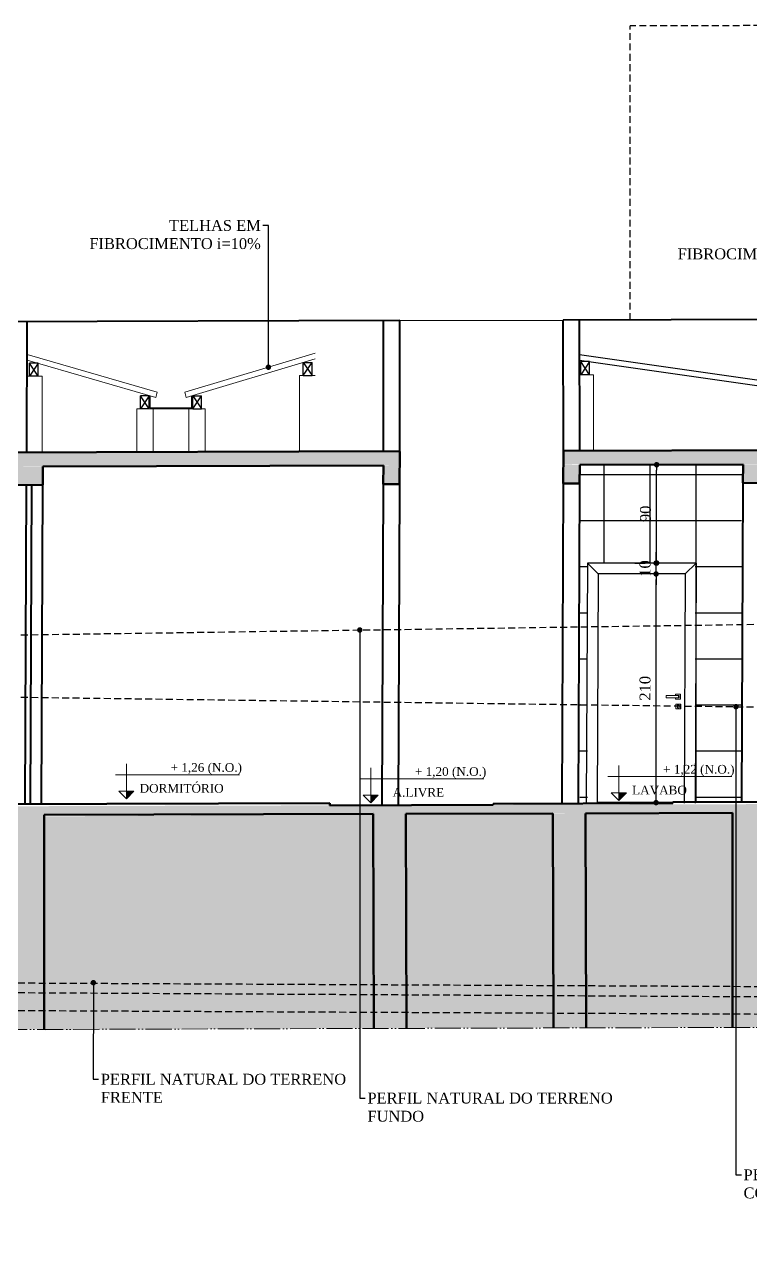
# Model space of a CAD drawing. Header units: millimetres. Extents: x 103208 to 171806, y -164 to 10038.
# Drawn here: x 114107 to 114773, y 837 to 1968 of the extents above; entities that cross this region are included whole.
import ezdxf
from ezdxf import colors
from ezdxf.entities.mleader import LeaderData, LeaderLine
from ezdxf.math import Vec2, Vec3

# ---------------------------------------------------------------- set-up
doc = ezdxf.new("R2010")
doc.units = ezdxf.units.MM
doc.linetypes.add('ACAD_ISO05W100', pattern=[33, 24, -3, 0, -3, 0, -3])
doc.linetypes.add('HIDDEN', pattern=[9.525, 6.35, -3.175])
for name, color, linetype in [('ACESSORIOS', 2, 'Continuous'), ('Fechamento Varanda', 3, 'Continuous'), ('Piso', 55, 'Continuous'), ('Piso Lay-out', 19, 'Continuous'), ('Portas-Cotas', 2, 'Continuous'), ('Projeção Janela - Viga', 1, 'HIDDEN'), ('Projeção perfil', 74, 'HIDDEN')]:
    doc.layers.add(name, color=color, linetype=linetype)
for name, color, linetype, lineweight in [('Fachadas - Varanda', 3, 'Continuous', 30), ('Hachura', 1, 'Continuous', 9), ('Parede Baixa', 5, 'Continuous', 50), ('Parede Corte', 4, 'Continuous', 40), ('Perfil Natural-1', 241, 'HIDDEN', 25), ('Perfil Natural-2', 40, 'HIDDEN', 25), ('Perfil Natural-4', 150, 'HIDDEN', 25), ('Pilares Sub-solo', 7, 'Continuous', 70), ('Portas - Janelas', 2, 'Continuous', 20), ('Projeção Balanço', 2, 'ACAD_ISO05W100', 20)]:
    doc.layers.add(name, color=color, linetype=linetype, lineweight=lineweight)
doc.styles.add('Valéria', font='romantic.ttf', dxfattribs={"height": 10})
doc.styles.add('Valéria1', font='romantic.ttf', dxfattribs={"height": 10})
doc.dimstyles.new('Cota - 50', dxfattribs={"dimtxt": 10, "dimasz": 5, "dimexe": 10, "dimexo": 20, "dimgap": 5, "dimtad": 1, "dimtxsty": 'Valéria', "dimblk": 'DOT', "dimcen": 0, "dimclrd": 12, "dimclre": 12, "dimclrt": 2, "dimazin": 2, "dimtfac": 1, "dimtix": 1, "dimtmove": 0, "dimatfit": 3, "dimldrblk": 'DOT', "dimfxl": 1, "dimarcsym": 0})
pattern_1 = [(95, (403.022, -53.632), (14.009465, 11.755338), [1.905, -20.955]), (40, (403.022, -53.632), (-16.0018453, 11.017673), [1.524, -16.7640584]), (145.451445, (404.19, -52.653), (-1.9923798, 22.7730102), [1.619001, -17.8090245]), (91.1842, (399.43, -50.04), (22.1410243, 16.1953413), [2.8575, -31.4325]), (141.635558, (401.275, -48.69), (-0.708662, 34.2826764), [2.428502, -26.713561]), (36.18415, (399.43, -50.04), (-0.708662, 34.2826764), [2.285997, -25.145973]), (66, (402.124, -49.142), (17.951998, 3.489515), [1.905, -20.955]), (11, (402.124, -49.142), (-8.6539927, 17.3941193), [1.524, -16.764]), (116.451445, (403.62, -48.852), (9.2980052, 20.8836343), [1.619001, -17.8089938]), (82.5, (403.022, -53.6324), (-5.7605469, 6.19734137), [0, -16.5608, 0, -17.018, 0, -16.8275]), (52.5, (403.022, -53.632), (-2.3589727, 11.8087), [0, -9.7028, 0, -16.1798, 0, -6.4135]), (12.5, (399.0165, -57.6376), (9.9927863, 9.18261956), [0, -6.35, 0, -19.812, 0, -26.289]), (2.5, (397.22, -59.434), (8.6763904, 12.2722393), [0, -8.255, 0, -13.1572, 0, -18.669])]

# ---------------------------------------------------------------- blocks, each defined once
blk = doc.blocks.new('_Dot')
at = {"color": 0, "linetype": 'ByBlock', "lineweight": -2}
blk.add_line((-0.5, 0), (-1, 0), dxfattribs=at)
at = {"color": 0, "linetype": 'ByBlock', "const_width": 0.5}
blk.add_lwpolyline([(-0.25, 0, 1), (0.25, 0, 1)], format="xyb", close=True, dxfattribs=at)
blk = doc.blocks.new('*D904')
at = {"color": 12, "lineweight": -2, "transparency": 16777216}
for p, q in [((114707.7, 1564.1), (114677.2, 1564.1)), ((114687.2, 1478.8), (114687.2, 1559.1)), ((114693.6, 1473.8), (114677.2, 1473.8))]:
    blk.add_line(p, q, dxfattribs=at)
at = {"layer": 'Defpoints', "color": 0, "transparency": 16777216}
for p in [(114687.2, 1564.1), (114727.7, 1564.1, -185800.4), (114713.6, 1473.8, -187603)]:
    blk.add_point(p, dxfattribs=at)
at = {"color": 12, "lineweight": -2, "transparency": 16777216, "xscale": 5, "yscale": 5, "zscale": 5}
for p, rotation in [((114687.2, 1564.1), 90), ((114687.2, 1473.8), 270)]:
    blk.add_blockref('_Dot', p, dxfattribs=dict(at, rotation=rotation))
at = {"color": 2, "transparency": 16777216, "insert": (114677, 1519), "char_height": 10, "attachment_point": 5, "rotation": 90, "style": 'Valéria'}
blk.add_mtext('90', dxfattribs=at)
blk = doc.blocks.new('*D910')
at = {"color": 12, "lineweight": -2, "transparency": 16777216}
for p, q in [((114693.5, 1463.8), (114676.7, 1463.8)), ((114686.7, 1258.8), (114686.7, 1458.8)), ((114692.5, 1253.8), (114676.7, 1253.8))]:
    blk.add_line(p, q, dxfattribs=at)
at = {"layer": 'Defpoints', "color": 0, "transparency": 16777216}
for p in [(114686.7, 1463.8), (114713.5, 1463.8, -1874.4), (114712.5, 1253.8, -75672.8)]:
    blk.add_point(p, dxfattribs=at)
at = {"color": 12, "lineweight": -2, "transparency": 16777216, "xscale": 5, "yscale": 5, "zscale": 5}
for p, rotation in [((114686.7, 1463.8), 90), ((114686.7, 1253.8), 270)]:
    blk.add_blockref('_Dot', p, dxfattribs=dict(at, rotation=rotation))
at = {"color": 2, "transparency": 16777216, "insert": (114676.6, 1358.8), "char_height": 10, "attachment_point": 5, "rotation": 90, "style": 'Valéria'}
blk.add_mtext('210', dxfattribs=at)
blk = doc.blocks.new('*D911')
at = {"color": 12, "lineweight": -2, "transparency": 16777216}
for p, q in [((114686.7, 1478.8), (114686.7, 1483.8)), ((114667.2, 1473.8), (114676.7, 1473.8)), ((114686.7, 1463.8), (114686.7, 1473.8)), ((114693.5, 1463.8), (114676.7, 1463.8)), ((114686.7, 1458.8), (114686.7, 1453.8))]:
    blk.add_line(p, q, dxfattribs=at)
at = {"layer": 'Defpoints', "color": 0, "transparency": 16777216}
for p in [(114686.7, 1473.8), (114687.2, 1473.8, 185169.8), (114713.5, 1463.8, -1874.4)]:
    blk.add_point(p, dxfattribs=at)
at = {"color": 12, "lineweight": -2, "transparency": 16777216, "xscale": 5, "yscale": 5, "zscale": 5}
for p, rotation in [((114686.7, 1473.8), 270), ((114686.7, 1463.8), 90)]:
    blk.add_blockref('_Dot', p, dxfattribs=dict(at, rotation=rotation))
at = {"color": 2, "transparency": 16777216, "insert": (114676.6, 1468.8), "char_height": 10, "attachment_point": 5, "rotation": 90, "style": 'Valéria'}
blk.add_mtext('10', dxfattribs=at)

msp = doc.modelspace()

# ---------------------------------------------------------------- hatches: boundary and pattern name
at = {"layer": 'Hachura'}
h = msp.add_hatch(dxfattribs=at)
h.set_pattern_fill('EARTH', color=256, scale=2, angle=45)
h.set_pattern_definition([(45, (403.755, -55.008), (2e-15, 17.9605122), [12.7, -12.7]), (45, (400.387, -51.64), (2e-15, 17.9605122), [12.7, -12.7]), (45, (397.02, -48.273), (2e-15, 17.9605122), [12.7, -12.7]), (135, (397.02, -46.028), (-17.9605122, 2e-15), [12.7, -12.7]), (135, (400.387, -42.66), (-17.9605122, 2e-15), [12.7, -12.7]), (135, (403.755, -39.292), (-17.9605122, 2e-15), [12.7, -12.7])])
h.paths.add_polyline_path([(113083.17434, 1313.14109), (113111.87858, 1313.14109), (113111.87858, 1041.22231), (113083.17434, 1041.22231)])
h.paths.add_polyline_path([(113142.81835, 1238.31186), (113493.27516, 1238.31186), (113493.27516, 1042.31628), (113142.81835, 1042.31628)])
h.paths.add_polyline_path([(113523.27516, 1239.40314), (113668.27954, 1239.40314), (113668.27954, 1042.81825), (113523.27516, 1042.81825)])
h.paths.add_polyline_path([(113698.27954, 1239.90512), (114095.29023, 1239.90512), (114095.29023, 1044.04307), (113698.27954, 1044.04307)])
h.paths.add_polyline_path([(114125.29023, 1241.12993), (114427.04831, 1243.02789), (114427.04831, 1046.71727), (114125.29023, 1044.81931)])
h.paths.add_polyline_path([(114457.04819, 1243.26461), (114592.05773, 1243.65186), (114592.05773, 1047.03991), (114457.04819, 1046.65266)])
h.paths.add_polyline_path([(114622.05761, 1243.73872), (114756.87541, 1244.18996), (114756.87541, 1047.57639), (114622.05761, 1047.12515)])
h.paths.add_polyline_path([(114786.87541, 1244.07258), (115070.95764, 1244.88742), (115070.95764, 1048.6377), (114786.87541, 1047.82286)])
edge = h.paths.add_edge_path()
edge.add_line((115574.334, 1213.40877), (115100.95764, 1235.02046))
edge.add_line((115100.95764, 1235.02046), (115100.95764, 1046.68746))
edge.add_line((115100.95764, 1046.68746), (115573.74129, 1048.51281))
edge.add_line((115573.74129, 1048.51281), (115574.53307, 1214.62485))
at = {"layer": 'Piso'}
h = msp.add_hatch(dxfattribs=at)
h.set_pattern_fill('ANSI37', color=256, scale=13.333333, angle=-45)
h.set_pattern_definition([(360, (465.902, -53.45), (3e-14, 42.333333), []), (90, (465.902, -53.45), (-42.333333, 3e-14), [])])
h.paths.add_polyline_path([(114765.05223, 1563.91779), (114616.52611, 1563.91779), (114616.52611, 1344.82312), (114623.57133, 1344.72936), (114623.57133, 1473.84436), (114722.52621, 1473.84436), (114722.52621, 1343.41245), (114765.05223, 1342.84651)])
h.paths.add_polyline_path([(114765.05223, 1342.84651), (114722.52621, 1343.41245), (114722.52621, 1254.34254), (114765.05223, 1254.34254)])
h.paths.add_polyline_path([(114623.57133, 1344.72936), (114616.52611, 1344.82312), (114616.52611, 1254.34254), (114623.57133, 1254.34254)])
h.paths.add_polyline_path([(114687.63178, 1520.22454), (114666.07852, 1520.22454)], flags=16)
at = {"layer": 'Portas - Janelas'}
for points in [[(114207.14684, 1264.40854), (114200.14684, 1264.40854), (114200.14684, 1257.40854)], [(114431.56845, 1260.66959), (114424.56845, 1260.66959), (114424.56845, 1253.66959)], [(114659.51875, 1262.74788), (114652.51875, 1262.74788), (114652.51875, 1255.74788)]]:
    msp.add_hatch(color=256, dxfattribs=at).paths.add_polyline_path(points)
at = {"layer": 'Portas-Cotas'}
h = msp.add_hatch(dxfattribs=at)
h.set_pattern_fill('AR-CONC', color=256, scale=0.1, angle=45)
h.set_pattern_definition(pattern_1)
h.paths.add_polyline_path([(113128.60992, 1559.64994), (113113.52852, 1559.64994), (113113.52852, 1542.60661), (113128.60992, 1542.60661)])
h.paths.add_polyline_path([(113516.51963, 1560.7626), (113501.43823, 1560.7626), (113501.43823, 1543.71927), (113516.51963, 1543.71927)])
h.paths.add_polyline_path([(113691.52401, 1561.26457), (113676.44261, 1561.26457), (113676.44261, 1544.22124), (113691.52401, 1544.22124)])
h.paths.add_polyline_path([(114098.5342, 1562.43201), (114123.4538, 1562.43201), (114123.4538, 1545.50342), (114098.5342, 1545.50342)])
h.paths.add_polyline_path([(114436.14107, 1563.2893), (114451.14299, 1563.65635), (114451.14299, 1546.69907), (114436.14107, 1546.33202)])
h.paths.add_polyline_path([(114601.48669, 1564.16244), (114616.4856, 1563.89696), (114616.4856, 1546.93833), (114601.48669, 1547.2038)])
h.paths.add_polyline_path([(114601.59096, 1577.55847), (115096.24377, 1577.87923), (115096.18205, 1564.93026), (114601.529, 1564.55959)])
h.paths.add_polyline_path([(114766.48935, 1564.37318), (114781.48946, 1564.35895), (114781.48946, 1547.30889), (114766.48935, 1547.32312)])
h.paths.add_polyline_path([(115081.0941, 1564.98435), (115096.09767, 1565.696), (115096.09767, 1528.75655), (115081.0941, 1528.04491)])
h.paths.add_polyline_path([(115080.1349, 1352.75405), (115095.13527, 1352.79707), (115095.13527, 1337.83983), (115080.1349, 1337.79681)])
h = msp.add_hatch(dxfattribs=at)
h.set_pattern_fill('AR-CONC', color=256, scale=0.1, angle=45)
h.set_pattern_definition([(95, (17265.417, -2255.372), (14.009465, 11.755338), [1.905, -20.955]), (40, (17265.417, -2255.372), (-16.0018453, 11.017673), [1.524, -16.7640584]), (145.451445, (17266.585, -2254.393), (-1.9923798, 22.7730102), [1.619001, -17.8090245]), (91.1842, (17261.825, -2251.78), (22.1410243, 16.1953413), [2.8575, -31.4325]), (141.635558, (17263.67, -2250.43), (-0.708662, 34.2826764), [2.428502, -26.713561]), (36.18415, (17261.825, -2251.78), (-0.708662, 34.282676), [2.285997, -25.145973]), (66, (17264.519, -2250.882), (17.951998, 3.489515), [1.905, -20.955]), (11, (17264.52, -2250.882), (-8.6539927, 17.3941193), [1.524, -16.764]), (116.451445, (17266.015, -2250.591), (9.2980052, 20.8836343), [1.619001, -17.8089938]), (82.5, (17265.417, -2255.3723), (-5.7605469, 6.19734137), [0, -16.5608, 0, -17.018, 0, -16.8275]), (52.5, (17265.417, -2255.372), (-2.3589727, 11.8087), [0, -9.7028, 0, -16.1798, 0, -6.4135]), (12.5, (17261.412, -2259.3775), (9.9927863, 9.18261956), [0, -6.35, 0, -19.812, 0, -26.289]), (2.5, (17259.616, -2261.174), (8.6763904, 12.2722393), [0, -8.255, 0, -13.1572, 0, -18.669])])
h.paths.add_polyline_path([(113113.53078, 1559.11954), (114451.14524, 1563.66729), (114451.28135, 1576.18591), (113113.63747, 1572.50017)])
h = msp.add_hatch(dxfattribs=at)
h.set_pattern_fill('AR-CONC', color=256, scale=0.1, angle=45)
h.set_pattern_definition(pattern_1)
h.paths.add_polyline_path([(113112.59903, 1347.60314), (113127.13228, 1347.60314), (113127.13228, 1249.64443), (113112.59903, 1249.64443)])
h.paths.add_polyline_path([(113112.59903, 1249.64443), (113141.14597, 1249.64443), (113141.14597, 1042.68377), (113112.59903, 1042.68377)])
h.paths.add_polyline_path([(113142.08499, 1239.68727), (113515.04199, 1240.6925), (113515.04199, 1250.75708), (113142.08499, 1250.75708)])
h.paths.add_polyline_path([(113492.5418, 1240.6925), (113522.5418, 1240.6925), (113522.5418, 1043.77774), (113492.5418, 1043.77774)])
h.paths.add_polyline_path([(113515.04199, 1248.75708), (113675.01209, 1248.75708), (113675.01209, 1241.19448), (113515.04199, 1241.19448)])
h.paths.add_polyline_path([(113667.54618, 1241.19448), (113697.54618, 1241.19448), (113697.54618, 1044.27972), (113667.54618, 1044.27972)])
h.paths.add_polyline_path([(113676.20385, 1249.24732), (115017.63705, 1253.09501), (115016.4792, 1244.97763), (113675.01209, 1241.19448)])
h.paths.add_polyline_path([(114094.55687, 1242.41929), (114124.55687, 1242.41929), (114124.55687, 1045.50453), (114094.55687, 1045.50453)])
h.paths.add_polyline_path([(114427.04831, 1243.32915), (114457.04819, 1243.4152), (114457.04819, 1046.50206), (114427.04831, 1046.41601)])
h.paths.add_polyline_path([(114592.0576, 1243.84629), (114622.05761, 1243.88851), (114622.05761, 1046.97537), (114592.0576, 1046.93315)])
h.paths.add_polyline_path([(114756.87541, 1244.18351), (114786.87541, 1244.42661), (114786.87541, 1047.46882), (114756.87541, 1047.22573)])
h.paths.add_polyline_path([(115070.95764, 1245.21994), (115100.95764, 1244.97763), (115100.95764, 1048.06287), (115070.95764, 1048.30518)])

# ---------------------------------------------------------------- linework, layer by layer
at = {"layer": 'ACESSORIOS'}
for p, q in [((114616.33442, 1665.20042, -261596.86153), (114837.7198, 1633.65523, -456798.69275)), ((114616.34891, 1660.14785, -262231.5456), (114837.01447, 1628.70523, -456798.69275)), ((114623.57133, 1473.84436, -90834.91541), (114622.51836, 1252.9337, -78491.24307)), ((114723.57246, 1473.84371, -163566.26834), (114623.57133, 1473.84436, -168385.9478)), ((114723.57246, 1473.84371, -90861.51257), (114722.52086, 1253.22054, -78533.90387)), ((114633.52378, 1463.84429, -90278.81203), (114632.51861, 1252.96239, -78495.50915)), ((114713.52468, 1463.84378, -164050.53046), (114633.52378, 1463.84429, -167906.27403)), ((114713.52468, 1463.84378, -90300.08976), (114712.52061, 1253.19186, -78529.63779)), ((114712.52848, 1253.84378, -164098.47863), (114632.52757, 1253.8443, -167954.2222))]:
    msp.add_line(p, q, dxfattribs=at)
at = {"layer": 'Fachadas - Varanda'}
msp.add_line((114451.2435, 1696.44425, -417033.35996), (114600.90306, 1696.87353, -433408.4841), dxfattribs=at)
at = {"layer": 'Fechamento Varanda'}
for p, q in [((114119.15437, 1657.32711, -376084.09111), (114111.15437, 1657.32711, -376084.09111)), ((114111.15437, 1645.32711, -376084.09111), (114111.15437, 1657.32711, -376084.09111)), ((114119.15437, 1645.32711, -376084.09111), (114119.15437, 1657.32711, -376084.09111)), ((114362.67401, 1658.05092, -406921.83882), (114370.67401, 1658.05092, -406921.83882)), ((114362.67401, 1646.05092, -406921.83882), (114362.67401, 1658.05092, -406921.83882)), ((114370.67401, 1646.05092, -406921.83882), (114370.67401, 1658.05092, -406921.83882)), ((114625.66617, 1658.82023, -270446.8422), (114617.66617, 1658.82023, -270446.8422)), ((114617.66617, 1646.82023, -270446.8422), (114617.66617, 1658.82023, -270446.8422)), ((114625.66617, 1646.82023, -270446.8422), (114625.66617, 1658.82023, -270446.8422)), ((114119.15437, 1645.32711, -376084.09111), (114111.15437, 1645.32711, -376084.09111)), ((114362.67401, 1646.05092, -406921.83882), (114370.67401, 1646.05092, -406921.83882)), ((114625.66617, 1646.82023, -270446.8422), (114617.66617, 1646.82023, -270446.8422)), ((114221.14974, 1627.52249, -334409.01533), (114213.14974, 1627.52249, -334409.01533)), ((114213.14974, 1615.52249, -334409.01533), (114213.14974, 1627.52249, -334409.01533)), ((114221.14974, 1615.52249, -334409.01533), (114221.14974, 1627.52249, -334409.01533)), ((114261.14974, 1627.52249, -334409.01533), (114269.14974, 1627.52249, -334409.01533)), ((114261.14974, 1615.52249, -334409.01533), (114261.14974, 1627.52249, -334409.01533)), ((114269.14974, 1615.52249, -334409.01533), (114269.14974, 1627.52249, -334409.01533)), ((114221.14974, 1615.52249, -334409.01533), (114213.14974, 1615.52249, -334409.01533)), ((114261.14974, 1615.52249, -334409.01533), (114269.14974, 1615.52249, -334409.01533))]:
    msp.add_line(p, q, dxfattribs=at)
at = {"layer": 'Hachura'}
for p, q in [((114633.52378, 1463.84429, -167906.27403), (114623.57133, 1473.84436, -90834.91541)), ((114713.52468, 1463.84378, -164050.53046), (114723.57246, 1473.84371, -163566.26834)), ((114695.95409, 1352.19427, -167771.88331), (114695.89409, 1352.13427, -167771.88331)), ((114695.89409, 1350.05427, -167771.88331), (114695.89409, 1352.13427, -167771.88331)), ((114695.89409, 1352.13427, -167771.88331), (114695.95409, 1352.13427, -167771.88331)), ((114695.95409, 1349.99427, -167771.88331), (114695.89409, 1350.05427, -167771.88331)), ((114695.95409, 1350.05427, -167771.88331), (114695.89409, 1350.05427, -167771.88331)), ((114695.95409, 1352.13427, -167771.88331), (114695.95409, 1352.19427, -167771.88331)), ((114695.95409, 1352.19427, -167771.88331), (114697.21379, 1352.19427, -167771.88331)), ((114707.18409, 1352.13427, -167771.88331), (114695.95409, 1352.13427, -167771.88331)), ((114695.95409, 1352.13427, -167771.88331), (114695.95409, 1350.05427, -167771.88331)), ((114695.95409, 1350.05427, -167771.88331), (114707.18409, 1350.05427, -167771.88331)), ((114695.95409, 1349.99427, -167771.88331), (114695.95409, 1350.05427, -167771.88331)), ((114695.95409, 1349.99427, -167771.88331), (114697.21379, 1349.99427, -167771.88331)), ((114697.21379, 1352.19427, -167771.88331), (114699.77629, 1352.19427, -167771.88331)), ((114697.21379, 1349.99427, -167771.88331), (114699.77629, 1349.99427, -167771.88331)), ((114699.77629, 1352.19427, -167771.88331), (114701.48462, 1352.19427, -167771.88331)), ((114699.77629, 1349.99427, -167771.88331), (114701.48462, 1349.99427, -167771.88331)), ((114701.48462, 1352.19427, -167771.88331), (114704.59409, 1352.19427, -167771.88331)), ((114701.48462, 1349.99427, -167771.88331), (114704.59409, 1349.99427, -167771.88331)), ((114704.65409, 1353.34427, -167771.88331), (114704.59409, 1353.28427, -167771.88331)), ((114704.59409, 1352.19427, -167771.88331), (114704.59409, 1353.28427, -167771.88331)), ((114704.65409, 1353.28427, -167771.88331), (114704.59409, 1353.28427, -167771.88331)), ((114704.59409, 1352.19427, -167771.88331), (114704.65409, 1352.19427, -167771.88331)), ((114704.59409, 1348.90427, -167771.88331), (114704.59409, 1349.99427, -167771.88331)), ((114704.59409, 1349.99427, -167771.88331), (114704.65409, 1349.99427, -167771.88331)), ((114704.65409, 1348.84427, -167771.88331), (114704.59409, 1348.90427, -167771.88331)), ((114704.59409, 1348.90427, -167771.88331), (114704.65409, 1348.90427, -167771.88331)), ((114704.65409, 1353.34427, -167771.88331), (114704.65409, 1353.28427, -167771.88331)), ((114709.03409, 1353.34427, -167771.88331), (114704.65409, 1353.34427, -167771.88331)), ((114704.65409, 1352.19427, -167771.88331), (114704.65409, 1353.28427, -167771.88331)), ((114704.65409, 1353.28427, -167771.88331), (114709.03409, 1353.28427, -167771.88331)), ((114704.65409, 1352.19427, -167771.88331), (114705.68409, 1352.19427, -167771.88331)), ((114704.65409, 1348.90427, -167771.88331), (114704.65409, 1349.99427, -167771.88331)), ((114704.65409, 1349.99427, -167771.88331), (114705.68409, 1349.99427, -167771.88331)), ((114709.03409, 1348.90427, -167771.88331), (114704.65409, 1348.90427, -167771.88331)), ((114704.65409, 1348.90427, -167771.88331), (114704.65409, 1348.84427, -167771.88331)), ((114709.03409, 1348.84427, -167771.88331), (114704.65409, 1348.84427, -167771.88331)), ((114705.68409, 1352.25427, -167771.88331), (114708.00409, 1352.25427, -167771.88331)), ((114705.68409, 1352.19427, -167771.88331), (114705.68409, 1352.25427, -167771.88331)), ((114705.68409, 1352.19427, -167771.88331), (114705.71409, 1352.19427, -167771.88331)), ((114705.68409, 1349.93427, -167771.88331), (114705.68409, 1349.99427, -167771.88331)), ((114705.68409, 1349.99427, -167771.88331), (114705.71409, 1349.99427, -167771.88331)), ((114708.00409, 1349.93427, -167771.88331), (114705.68409, 1349.93427, -167771.88331)), ((114705.71409, 1352.19427, -167771.88331), (114705.80409, 1352.19427, -167771.88331)), ((114705.71409, 1349.99427, -167771.88331), (114705.80409, 1349.99427, -167771.88331)), ((114705.80409, 1352.19427, -167771.88331), (114707.18409, 1352.19427, -167771.88331)), ((114705.80409, 1349.99427, -167771.88331), (114707.18409, 1349.99427, -167771.88331)), ((114707.30409, 1352.19427, -167771.88331), (114707.18409, 1352.19427, -167771.88331)), ((114707.18409, 1352.19427, -167771.88331), (114707.18409, 1352.13427, -167771.88331)), ((114707.18409, 1352.19427, -167771.88331), (114707.22409, 1352.15427, -167771.88331)), ((114707.18409, 1350.05427, -167771.88331), (114707.18409, 1352.13427, -167771.88331)), ((114707.18409, 1350.05427, -167771.88331), (114707.18409, 1349.99427, -167771.88331)), ((114707.18409, 1349.99427, -167771.88331), (114707.22409, 1350.03427, -167771.88331)), ((114707.18409, 1349.99427, -167771.88331), (114707.30409, 1349.99427, -167771.88331)), ((114707.22409, 1352.15427, -167771.88331), (114707.24409, 1352.13427, -167771.88331)), ((114707.22409, 1350.03427, -167771.88331), (114707.24409, 1350.05427, -167771.88331)), ((114707.24409, 1352.13427, -167771.88331), (114707.30409, 1352.19427, -167771.88331)), ((114707.24409, 1350.05427, -167771.88331), (114707.24409, 1352.13427, -167771.88331)), ((114707.24409, 1350.05427, -167771.88331), (114707.30409, 1349.99427, -167771.88331)), ((114707.30409, 1352.19427, -167771.88331), (114707.88409, 1352.19427, -167771.88331)), ((114707.30409, 1352.19427, -167771.88331), (114707.30409, 1352.13427, -167771.88331)), ((114707.30409, 1352.13427, -167771.88331), (114707.88409, 1352.13427, -167771.88331)), ((114707.30409, 1350.05427, -167771.88331), (114707.30409, 1352.13427, -167771.88331)), ((114707.88409, 1350.05427, -167771.88331), (114707.30409, 1350.05427, -167771.88331)), ((114707.30409, 1350.05427, -167771.88331), (114707.30409, 1349.99427, -167771.88331)), ((114707.30409, 1349.99427, -167771.88331), (114707.88409, 1349.99427, -167771.88331)), ((114707.88409, 1352.13427, -167771.88331), (114707.88409, 1352.19427, -167771.88331)), ((114707.88409, 1352.19427, -167771.88331), (114707.94409, 1352.13427, -167771.88331)), ((114707.88409, 1352.13427, -167771.88331), (114707.88409, 1350.05427, -167771.88331)), ((114707.88409, 1349.99427, -167771.88331), (114707.88409, 1350.05427, -167771.88331)), ((114707.88409, 1349.99427, -167771.88331), (114707.94409, 1350.05427, -167771.88331)), ((114707.88409, 1350.05427, -167771.88331), (114707.94409, 1350.05427, -167771.88331)), ((114707.94409, 1352.13427, -167771.88331), (114707.94409, 1350.05427, -167771.88331)), ((114708.00409, 1352.25427, -167771.88331), (114708.00409, 1349.93427, -167771.88331)), ((114709.03409, 1353.28427, -167771.88331), (114709.03409, 1353.34427, -167771.88331)), ((114709.03409, 1353.34427, -167771.88331), (114709.09409, 1353.28427, -167771.88331)), ((114709.03409, 1353.28427, -167771.88331), (114709.03409, 1348.90427, -167771.88331)), ((114709.09409, 1353.28427, -167771.88331), (114709.03409, 1353.28427, -167771.88331)), ((114709.03409, 1348.84427, -167771.88331), (114709.03409, 1348.90427, -167771.88331)), ((114709.03409, 1348.90427, -167771.88331), (114709.09409, 1348.90427, -167771.88331)), ((114709.09409, 1348.90427, -167771.88331), (114709.03409, 1348.84427, -167771.88331)), ((114709.09409, 1353.28427, -167771.88331), (114709.09409, 1348.90427, -167771.88331)), ((114704.79299, 1344.28427, -167771.88331), (114704.85299, 1344.34427, -167771.88331)), ((114704.85299, 1344.28427, -167771.88331), (114704.79299, 1344.28427, -167771.88331)), ((114704.79299, 1344.28427, -167771.88331), (114704.79299, 1339.90427, -167771.88331)), ((114704.79299, 1339.90427, -167771.88331), (114704.85299, 1339.90427, -167771.88331)), ((114704.79299, 1339.90427, -167771.88331), (114704.85299, 1339.84427, -167771.88331)), ((114704.85299, 1344.34427, -167771.88331), (114704.85299, 1344.28427, -167771.88331)), ((114709.23299, 1344.34427, -167771.88331), (114704.85299, 1344.34427, -167771.88331)), ((114704.85299, 1339.90427, -167771.88331), (114704.85299, 1344.28427, -167771.88331)), ((114704.85299, 1344.28427, -167771.88331), (114709.23299, 1344.28427, -167771.88331)), ((114709.23299, 1339.90427, -167771.88331), (114704.85299, 1339.90427, -167771.88331)), ((114704.85299, 1339.90427, -167771.88331), (114704.85299, 1339.84427, -167771.88331)), ((114704.85299, 1339.84427, -167771.88331), (114709.23299, 1339.84427, -167771.88331)), ((114706.40716, 1343.23286, -167771.88331), (114706.34299, 1343.09427, -167771.88331)), ((114706.34299, 1343.09427, -167771.88331), (114706.34299, 1341.09427, -167771.88331)), ((114706.34299, 1341.09427, -167771.88331), (114706.40716, 1340.95569, -167771.88331)), ((114706.49842, 1343.35532, -167771.88331), (114706.40716, 1343.23286, -167771.88331)), ((114706.40716, 1340.95569, -167771.88331), (114706.49842, 1340.83323, -167771.88331)), ((114706.46343, 1343.00956, -167771.88331), (114706.44299, 1342.85427, -167771.88331)), ((114706.44299, 1342.85427, -167771.88331), (114706.46343, 1342.69898, -167771.88331)), ((114706.52337, 1343.15427, -167771.88331), (114706.46343, 1343.00956, -167771.88331)), ((114706.46343, 1342.69898, -167771.88331), (114706.52337, 1342.55427, -167771.88331)), ((114706.61287, 1343.45644, -167771.88331), (114706.49842, 1343.35532, -167771.88331)), ((114706.49842, 1340.83323, -167771.88331), (114706.61287, 1340.73211, -167771.88331)), ((114706.61872, 1343.27854, -167771.88331), (114706.52337, 1343.15427, -167771.88331)), ((114706.52337, 1342.55427, -167771.88331), (114706.61872, 1342.43001, -167771.88331)), ((114706.56002, 1342.98368, -167771.88331), (114706.54299, 1342.85427, -167771.88331)), ((114706.54299, 1342.85427, -167771.88331), (114706.56002, 1342.72486, -167771.88331)), ((114706.60998, 1343.10427, -167771.88331), (114706.56002, 1342.98368, -167771.88331)), ((114706.56002, 1342.72486, -167771.88331), (114706.60998, 1342.60427, -167771.88331)), ((114706.68943, 1343.20783, -167771.88331), (114706.60998, 1343.10427, -167771.88331)), ((114706.60998, 1342.60427, -167771.88331), (114706.68943, 1342.50072, -167771.88331)), ((114706.74564, 1343.53191, -167771.88331), (114706.61287, 1343.45644, -167771.88331)), ((114706.61287, 1340.73211, -167771.88331), (114706.74564, 1340.65664, -167771.88331)), ((114706.74299, 1343.37389, -167771.88331), (114706.61872, 1343.27854, -167771.88331)), ((114706.61872, 1342.43001, -167771.88331), (114706.74299, 1342.33466, -167771.88331)), ((114706.79299, 1343.28729, -167771.88331), (114706.68943, 1343.20783, -167771.88331)), ((114706.68943, 1342.50072, -167771.88331), (114706.79299, 1342.42126, -167771.88331)), ((114706.8877, 1343.43383, -167771.88331), (114706.74299, 1343.37389, -167771.88331)), ((114706.74299, 1342.33466, -167771.88331), (114706.8877, 1342.27472, -167771.88331)), ((114706.89108, 1343.57851, -167771.88331), (114706.74564, 1343.53191, -167771.88331)), ((114706.74564, 1340.65664, -167771.88331), (114706.89108, 1340.61003, -167771.88331)), ((114706.91358, 1343.33724, -167771.88331), (114706.79299, 1343.28729, -167771.88331)), ((114706.79299, 1342.42126, -167771.88331), (114706.91358, 1342.37131, -167771.88331)), ((114707.04299, 1343.45427, -167771.88331), (114706.8877, 1343.43383, -167771.88331)), ((114706.8877, 1342.27472, -167771.88331), (114707.04299, 1342.25427, -167771.88331)), ((114707.04299, 1343.59427, -167771.88331), (114706.89108, 1343.57851, -167771.88331)), ((114706.89108, 1340.61003, -167771.88331), (114707.04299, 1340.59427, -167771.88331)), ((114707.04299, 1343.35427, -167771.88331), (114706.91358, 1343.33724, -167771.88331)), ((114706.91358, 1342.37131, -167771.88331), (114707.04299, 1342.35427, -167771.88331)), ((114706.99395, 1342.95393, -167771.88331), (114706.95007, 1342.95393, -167771.88331)), ((114706.95007, 1342.85427, -167771.88331), (114706.95007, 1342.95393, -167771.88331)), ((114706.99395, 1342.85427, -167771.88331), (114706.95007, 1342.85427, -167771.88331)), ((114706.99395, 1343.19427, -167771.88331), (114706.99395, 1343.29427, -167771.88331)), ((114707.1443, 1343.29427, -167771.88331), (114706.99395, 1343.29427, -167771.88331)), ((114707.09403, 1343.19427, -167771.88331), (114706.99395, 1343.19427, -167771.88331)), ((114707.04299, 1343.09427, -167771.88331), (114706.99395, 1343.09427, -167771.88331)), ((114706.99395, 1342.95393, -167771.88331), (114706.99395, 1343.09427, -167771.88331)), ((114706.99395, 1342.65427, -167771.88331), (114706.99395, 1342.85427, -167771.88331)), ((114707.04299, 1342.65427, -167771.88331), (114706.99395, 1342.65427, -167771.88331)), ((114707.1949, 1343.57851, -167771.88331), (114707.04299, 1343.59427, -167771.88331)), ((114707.19828, 1343.43383, -167771.88331), (114707.04299, 1343.45427, -167771.88331)), ((114707.1724, 1343.33724, -167771.88331), (114707.04299, 1343.35427, -167771.88331)), ((114707.09403, 1343.14097, -167771.88331), (114707.04299, 1343.14097, -167771.88331)), ((114707.04299, 1343.14097, -167771.88331), (114707.04299, 1343.09427, -167771.88331)), ((114707.04299, 1342.55427, -167771.88331), (114707.04299, 1342.65427, -167771.88331)), ((114707.09403, 1342.55427, -167771.88331), (114707.04299, 1342.55427, -167771.88331)), ((114707.04299, 1342.35427, -167771.88331), (114707.1724, 1342.37131, -167771.88331)), ((114707.04299, 1342.25427, -167771.88331), (114707.19828, 1342.27472, -167771.88331)), ((114707.04299, 1340.59427, -167771.88331), (114707.1949, 1340.61003, -167771.88331)), ((114707.09403, 1343.19427, -167771.88331), (114707.09403, 1343.14097, -167771.88331)), ((114707.1443, 1343.09427, -167771.88331), (114707.09403, 1343.09427, -167771.88331)), ((114707.09403, 1343.09427, -167771.88331), (114707.09403, 1342.99427, -167771.88331)), ((114707.09403, 1342.99427, -167771.88331), (114707.1443, 1342.99427, -167771.88331)), ((114707.1443, 1342.85427, -167771.88331), (114707.09403, 1342.85427, -167771.88331)), ((114707.09403, 1342.85427, -167771.88331), (114707.09403, 1342.55427, -167771.88331)), ((114707.1443, 1343.29427, -167771.88331), (114707.1443, 1343.09427, -167771.88331)), ((114707.1443, 1342.99427, -167771.88331), (114707.1443, 1342.85427, -167771.88331)), ((114707.29299, 1343.28729, -167771.88331), (114707.1724, 1343.33724, -167771.88331)), ((114707.1724, 1342.37131, -167771.88331), (114707.29299, 1342.42126, -167771.88331)), ((114707.34033, 1343.53191, -167771.88331), (114707.1949, 1343.57851, -167771.88331)), ((114707.1949, 1340.61003, -167771.88331), (114707.34033, 1340.65664, -167771.88331)), ((114707.34299, 1343.37389, -167771.88331), (114707.19828, 1343.43383, -167771.88331)), ((114707.19828, 1342.27472, -167771.88331), (114707.34299, 1342.33466, -167771.88331)), ((114707.39654, 1343.20783, -167771.88331), (114707.29299, 1343.28729, -167771.88331)), ((114707.29299, 1342.42126, -167771.88331), (114707.39654, 1342.50072, -167771.88331)), ((114707.4731, 1343.45644, -167771.88331), (114707.34033, 1343.53191, -167771.88331)), ((114707.34033, 1340.65664, -167771.88331), (114707.4731, 1340.73211, -167771.88331)), ((114707.46725, 1343.27854, -167771.88331), (114707.34299, 1343.37389, -167771.88331)), ((114707.34299, 1342.33466, -167771.88331), (114707.46725, 1342.43001, -167771.88331)), ((114707.476, 1343.10427, -167771.88331), (114707.39654, 1343.20783, -167771.88331)), ((114707.39654, 1342.50072, -167771.88331), (114707.476, 1342.60427, -167771.88331)), ((114707.5626, 1343.15427, -167771.88331), (114707.46725, 1343.27854, -167771.88331)), ((114707.46725, 1342.43001, -167771.88331), (114707.5626, 1342.55427, -167771.88331)), ((114707.58756, 1343.35532, -167771.88331), (114707.4731, 1343.45644, -167771.88331)), ((114707.4731, 1340.73211, -167771.88331), (114707.58756, 1340.83323, -167771.88331)), ((114707.52595, 1342.98368, -167771.88331), (114707.476, 1343.10427, -167771.88331)), ((114707.476, 1342.60427, -167771.88331), (114707.52595, 1342.72486, -167771.88331)), ((114707.54299, 1342.85427, -167771.88331), (114707.52595, 1342.98368, -167771.88331)), ((114707.52595, 1342.72486, -167771.88331), (114707.54299, 1342.85427, -167771.88331)), ((114707.62254, 1343.00956, -167771.88331), (114707.5626, 1343.15427, -167771.88331)), ((114707.5626, 1342.55427, -167771.88331), (114707.62254, 1342.69898, -167771.88331)), ((114707.67881, 1343.23286, -167771.88331), (114707.58756, 1343.35532, -167771.88331)), ((114707.58756, 1340.83323, -167771.88331), (114707.67881, 1340.95569, -167771.88331)), ((114707.64299, 1342.85427, -167771.88331), (114707.62254, 1343.00956, -167771.88331)), ((114707.62254, 1342.69898, -167771.88331), (114707.64299, 1342.85427, -167771.88331)), ((114707.74299, 1343.09427, -167771.88331), (114707.67881, 1343.23286, -167771.88331)), ((114707.67881, 1340.95569, -167771.88331), (114707.74299, 1341.09427, -167771.88331)), ((114707.74299, 1343.09427, -167771.88331), (114707.74299, 1341.09427, -167771.88331)), ((114709.23299, 1344.34427, -167771.88331), (114709.29299, 1344.28427, -167771.88331)), ((114709.23299, 1344.28427, -167771.88331), (114709.23299, 1339.90427, -167771.88331)), ((114709.23299, 1339.84427, -167771.88331), (114709.29299, 1339.90427, -167771.88331)), ((114709.29299, 1344.28427, -167771.88331), (114709.29299, 1339.90427, -167771.88331)), ((114190.14684, 1279.40854, -244544.43132), (114304.04658, 1279.40854, -244544.43132)), ((114200.14684, 1257.40854, -244544.43132), (114200.14684, 1289.40854, -244544.43132)), ((114424.56845, 1253.66959, -146836.77873), (114424.56845, 1285.66959, -146836.77873)), ((114652.51875, 1255.74788, -240323.84697), (114652.51875, 1287.74788, -240323.84697)), ((114414.56845, 1275.66959, -146836.77873), (114528.46819, 1275.66959, -146836.77873)), ((114642.51875, 1277.74788, -240323.84697), (114756.41849, 1277.74788, -240323.84697)), ((114193.14684, 1264.40854, -244544.43132), (114207.14684, 1264.40854, -244544.43132)), ((114193.14684, 1264.40854, -244544.43132), (114200.14684, 1257.40854, -244544.43132)), ((114207.14684, 1264.40854, -244544.43132), (114200.14684, 1257.40854, -244544.43132)), ((114417.56845, 1260.66959, -146836.77873), (114431.56845, 1260.66959, -146836.77873)), ((114417.56845, 1260.66959, -146836.77873), (114424.56845, 1253.66959, -146836.77873)), ((114431.56845, 1260.66959, -146836.77873), (114424.56845, 1253.66959, -146836.77873)), ((114645.51875, 1262.74788, -240323.84697), (114659.51875, 1262.74788, -240323.84697)), ((114645.51875, 1262.74788, -240323.84697), (114652.51875, 1255.74788, -240323.84697)), ((114659.51875, 1262.74788, -240323.84697), (114652.51875, 1255.74788, -240323.84697))]:
    msp.add_line(p, q, dxfattribs=at)
at = {"layer": 'Parede Baixa'}
for p, q in [((114451.2435, 1576.44376, -416995.69907), (113113.67151, 1572.60715, -270644.15225)), ((114451.2435, 1576.26437, -417033.35996), (114451.10051, 1546.26384, -206047.02805)), ((114601.5877, 1576.875, -374500.63302), (114601.44471, 1546.87446, -134351.43893)), ((115096.24575, 1578.29385, -487569.15389), (114601.5877, 1576.875, -433445.73415)), ((114123.4538, 1545.50342, -381120.90151), (114123.53483, 1562.50373, -381135.10299)), ((114436.18202, 1563.4005, -415343.65417), (114123.53483, 1562.50373, -381135.10299)), ((114436.18202, 1563.4005, -325208.8299), (114436.10013, 1546.22081, -206058.31173)), ((114616.52611, 1563.91779, -272077.26075), (114616.44508, 1546.91749, -134340.15525)), ((114766.52987, 1564.34805, -451488.93774), (114616.52611, 1563.91779, -435076.15271)), ((114766.44884, 1547.34825, -135902.17339), (114766.52987, 1564.34805, -290164.99843)), ((114123.4538, 1545.50342, -381120.90151), (114098.45317, 1545.43171, -378385.43734)), ((114436.10013, 1546.22081, -206058.31173), (114451.10051, 1546.26384, -206047.02805)), ((114601.44471, 1546.87446, -134351.43893), (114616.44508, 1546.91749, -134340.15525)), ((114766.44884, 1547.34825, -135902.17339), (114781.44867, 1547.27675, -135902.17339)), ((114387.16382, 1253.25863, -409882.997), (113675.046, 1251.21603, -331966.03553)), ((114387.16382, 1253.25863, -409882.997), (114387.15378, 1251.15146, -321137.65843)), ((114387.15378, 1251.15146, -321137.65843), (114537.16281, 1251.68886, -321014.26338)), ((114702.17171, 1253.16217, -444349.53172), (114537.16281, 1252.68887, -426294.94665)), ((114537.16281, 1252.68887, -426294.94665), (114537.16281, 1251.68886, -426294.94665)), ((115094.70614, 1255.2881, -487299.32587), (114702.17171, 1254.16218, -444349.84556)), ((114702.17171, 1254.16218, -320890.13301), (114702.17171, 1253.16217, -320890.13301)), ((114756.87541, 1244.4051, -421764.3583), (114756.87541, 1047.36126, -421764.3583)), ((114426.76578, 1243.37218, -414212.93964), (114124.55687, 1242.50534, -381146.50185)), ((114124.55687, 1242.50534, -379508.40284), (114124.55687, 1045.50453, -379508.40284)), ((114426.76578, 1243.37218, -415854.17031), (114427.33084, 1046.37299, -415854.17031)), ((114591.7752, 1243.84548, -432267.58185), (114456.76566, 1243.45823, -417495.40098)), ((114456.76566, 1243.45823, -415854.17031), (114457.33072, 1046.45904, -415854.17031)), ((114591.7752, 1243.84548, -380531.11679), (114592.34026, 1046.84629, -380531.11679)), ((114756.87541, 1244.31905, -450332.15866), (114621.77507, 1243.93153, -435550.04318)), ((114621.77507, 1243.93153, -380531.11679), (114622.34014, 1046.93234, -380531.11679))]:
    msp.add_line(p, q, dxfattribs=at)
at = {"layer": 'Parede Corte'}
for p, q in [((115096.81774, 1698.29598, -487669.39959), (114601.2435, 1696.8745, -433445.73415)), ((114601.5877, 1576.875, -270446.8422), (114601.2435, 1696.8745, -270446.8422)), ((114616.58764, 1576.91802, -270446.8422), (114616.24344, 1696.91753, -270446.8422)), ((114451.2435, 1696.44425, -417033.35996), (113114.2435, 1692.60928, -270744.39796)), ((114108.59642, 1575.46093, -553534.6469), (114109.16804, 1695.38672, -544281.29503)), ((114436.2435, 1576.44376, -417033.35996), (114436.2435, 1696.44425, -417033.35996)), ((114451.2435, 1576.44376, -417033.35996), (114451.2435, 1696.44425, -417033.35996)), ((114107.05681, 1252.45519, -578457.44224), (114108.45342, 1545.4604, -555849.45761)), ((114112.05693, 1252.46953, -578454.49675), (114113.45354, 1545.47474, -555846.51212)), ((114122.05719, 1252.49821, -578448.60577), (114123.4538, 1545.50342, -555840.62114)), ((114436.10013, 1546.22081, -206058.31173), (114434.69449, 1251.32177, -235114.04934)), ((114451.10051, 1546.26384, -206047.02805), (114449.69492, 1251.37551, -235101.71023)), ((114601.44471, 1546.87446, -136026.34277), (114600.04333, 1252.86924, -164994.01521)), ((114616.44508, 1546.91749, -136015.05908), (114615.0437, 1252.91226, -164982.73153)), ((114766.44884, 1547.34825, -135902.17339), (114765.05223, 1254.34254, -164771.36516))]:
    msp.add_line(p, q, dxfattribs=at)
at = {"layer": 'Perfil Natural-1'}
msp.add_line((113081.38556, 1093.09132, -10101.27516), (115603.15691, 1081.07129, -10101.27516), dxfattribs=at)
at = {"layer": 'Perfil Natural-2'}
msp.add_line((113081.26493, 1067.78471, -129371.73228), (115603.03629, 1055.76468, -129371.73228), dxfattribs=at)
at = {"layer": 'Perfil Natural-4'}
msp.add_line((113081.34647, 1084.89063, -129877.16438), (115603.10962, 1071.14947, -129877.16438), dxfattribs=at)
at = {"layer": 'Piso'}
for p, q in [((114119.15437, 1645.32711, -376084.09111), (114111.15437, 1657.32711, -376084.09111)), ((114119.15437, 1657.32711, -376084.09111), (114111.15437, 1645.32711, -376084.09111)), ((114362.67401, 1646.05092, -406921.83882), (114370.67401, 1658.05092, -406921.83882)), ((114362.67401, 1658.05092, -406921.83882), (114370.67401, 1646.05092, -406921.83882)), ((114625.66617, 1658.82023, -270446.8422), (114617.66617, 1646.82023, -270446.8422)), ((114625.66617, 1646.82023, -270446.8422), (114617.66617, 1658.82023, -270446.8422)), ((114221.14974, 1615.52249, -334409.01533), (114213.14974, 1627.52249, -334409.01533)), ((114221.14974, 1627.52249, -334409.01533), (114213.14974, 1615.52249, -334409.01533)), ((114261.14974, 1615.52249, -334409.01533), (114269.14974, 1627.52249, -334409.01533)), ((114261.14974, 1627.52249, -334409.01533), (114269.14974, 1615.52249, -334409.01533))]:
    msp.add_line(p, q, dxfattribs=at)
at = {"layer": 'Portas - Janelas'}
for p, q in [((114109.02547, 1665.47453, -380746.67925), (114228.5439, 1630.77244, -332385.86233)), ((114373.70343, 1666.56424, -415734.93221), (114253.71852, 1630.71956, -330872.64181)), ((114109.00068, 1660.27523, -380192.58349), (114227.14974, 1625.97074, -332385.86233)), ((114373.70343, 1661.34588, -414722.67023), (114255.14974, 1625.92877, -330872.64181)), ((114108.92943, 1645.32711, -376084.09111), (114111.15437, 1645.32711, -376084.09111)), ((114122.65437, 1645.32711, -376084.09111), (114119.15437, 1645.32711, -376084.09111)), ((114122.65437, 1645.32711, -376084.09111), (114122.65437, 1575.50125, -376084.09111)), ((114359.17401, 1646.05092, -406921.83882), (114359.17401, 1576.17967, -406921.83882)), ((114359.17401, 1646.05092, -406921.83882), (114362.67401, 1646.05092, -406921.83882)), ((114373.70343, 1646.05092, -406921.83882), (114370.67401, 1646.05092, -406921.83882)), ((114616.38714, 1646.82023, -270446.8422), (114617.66617, 1646.82023, -270446.8422)), ((114629.16617, 1646.82023, -270446.8422), (114625.66617, 1646.82023, -270446.8422)), ((114629.16617, 1646.82023, -270446.8422), (114629.16617, 1576.9541, -270446.8422)), ((114227.14974, 1625.97074, -332385.86233), (114228.5439, 1630.77244, -332385.86233)), ((114253.71852, 1630.71956, -330872.64181), (114255.14974, 1625.92877, -330872.64181)), ((114222.14974, 1616.52249, -334409.01533), (114222.14974, 1627.42249, -334409.01533)), ((114260.14974, 1616.52249, -334409.01533), (114260.14974, 1627.42249, -334409.01533)), ((114209.64974, 1615.52249, -334409.01533), (114213.14974, 1615.52249, -334409.01533)), ((114209.64974, 1615.52249, -334409.01533), (114209.64974, 1575.75079, -334409.01533)), ((114261.14974, 1615.52249, -334409.01533), (114221.14974, 1615.52249, -334409.01533)), ((114260.14974, 1616.52249, -334409.01533), (114222.14974, 1616.52249, -334409.01533)), ((114224.64974, 1615.52249, -334409.01533), (114224.64974, 1575.79381, -334409.01533)), ((114257.64974, 1615.52249, -334409.01533), (114257.64974, 1575.88847, -334409.01533)), ((114272.64974, 1615.52249, -334409.01533), (114269.14974, 1615.52249, -334409.01533)), ((114272.64974, 1615.52249, -334409.01533), (114272.64974, 1575.93149, -334409.01533))]:
    msp.add_line(p, q, dxfattribs=at)
at = {"layer": 'Portas-Cotas'}
msp.add_line((114260.14974, 1616.52249, -334409.01533), (114260.14974, 1627.42249, -334409.01533), dxfattribs=at)
at = {"layer": 'Projeção Balanço'}
msp.add_line((115603.0076, 1049.74523, -542850.58533), (113081.14447, 1042.51167, -266918.84339), dxfattribs=at)
at = {"layer": 'Projeção Janela - Viga'}
for p, q in [((115096.81774, 1968.29709, -344392.22283), (114662.81774, 1967.05223, -296905.75349)), ((114662.81774, 1697.05112, -344307.48583), (114662.81774, 1967.05223, -344307.48583)), ((113112.67633, 1363.81939, -244105.43011), (115009.37756, 1338.5778, -244105.43011))]:
    msp.add_line(p, q, dxfattribs=at)
at = {"layer": 'Projeção perfil'}
msp.add_line((113112.81852, 1393.65136, -147223.24486), (115009.76993, 1420.89721, -146660.07404), dxfattribs=at)

# ---------------------------------------------------------------- texts
at = {"layer": 'Portas - Janelas', "char_height": 8, "attachment_point": 1}
for s, insert, style in [('+ 1,26 (N.O.)', (114240.78031, 1290.10707, -244544.43132), 'Valéria1'), ('+ 1,20 (N.O.)', (114465.20192, 1286.36812, -146836.77873), 'Valéria1'), ('+ 1,22 (N.O.)', (114693.15221, 1288.44641, -240323.84697), 'Valéria1'), ('DORMITÓRIO', (114212.28326, 1270.95406, -244544.43132), 'Valéria'), ('\\pxi-3,l4,t4;A.LIVRE', (114436.70487, 1267.21511, -146836.77873), 'Valéria'), ('LAVABO', (114664.65517, 1269.2934, -240323.84697), 'Valéria')]:
    msp.add_mtext(s, dxfattribs=dict(at, insert=insert, style=style))

# ---------------------------------------------------------------- dimensions: what is measured, and where the dimension line sits
dim = msp.add_linear_dim(base=(114687.1584, 1564.11858, 96744.13566), p1=(114713.57235, 1473.84378, -90858.85285), p2=(114727.7028, 1564.11858, -89056.27494), angle=90, text='90', dimstyle='Cota - 50', override={"dimtmove": 1})
dim.commit()
dim.dimension.update_dxf_attribs({"geometry": '*D904', "text_midpoint": (114676.98829, 1518.98118, 96744.13566)})
dim = msp.add_linear_dim(base=(114686.72758, 1473.84378, -88425.66347), p1=(114713.52468, 1463.84378, -90300.08976), p2=(114687.1584, 1473.84378, 96744.13566), angle=90, dimstyle='Cota - 50', override={"dimtmove": 1})
dim.commit()
dim.dimension.update_dxf_attribs({"geometry": '*D911', "text_midpoint": (114676.61663, 1468.84378, -88425.66347)})
dim = msp.add_linear_dim(base=(114686.72758, 1463.84378, -88425.66347), p1=(114712.52848, 1253.84378, -164098.47863), p2=(114713.52468, 1463.84378, -90300.08976), angle=90, dimstyle='Cota - 50')
dim.commit()
dim.dimension.update_dxf_attribs({"geometry": '*D910', "text_midpoint": (114676.61663, 1358.84378, -88425.66347)})

# ---------------------------------------------------------------- leaders
at = {"layer": 'Pilares Sub-solo'}
ml = msp.add_multileader_mtext('Standard', dxfattribs=at)
ml.set_content('TELHAS EM\\PFIBROCIMENTO i=10%', color=2, style='Valéria')
ml.set_leader_properties(color=15)
ml.set_arrow_properties(name='DOT')
ml.build(insert=Vec2(0, 0))
ml.multileader.update_dxf_attribs({"dogleg_length": 5, "arrow_head_size": 5})
ctx = ml.context
ctx.base_point, ctx.char_height, ctx.arrow_head_size, ctx.plane_origin = Vec3(114168.4846, 1783.77789, -385263.6077), 10, 5, Vec3(114330.6207, 1676.19498, -385263.6077)
ctx.text_align_type = 2
notes = []
notes.append((ctx, [(0, (1, 1, 0), (114330.6207, 1783.77789, -385263.6077), (-1, 0), 5, [(0, [(114330.6207, 1653.69356, -385263.6077)], 0, [])])]))
ctx.mtext.insert, ctx.mtext.alignment, ctx.mtext.flow_direction = Vec3(114323.6207, 1788.88144, -385263.6077), 3, 5
ml = msp.add_multileader_mtext('Standard', dxfattribs=at)
ml.set_content('TELHAS EM\\PFIBROCIMENTO i=10%', color=2, style='Valéria')
ml.set_leader_properties(color=15)
ml.set_arrow_properties(name='DOT')
ml.build(insert=Vec2(0, 0))
ml.multileader.update_dxf_attribs({"dogleg_length": 5, "arrow_head_size": 5})
ctx = ml.context
ctx.base_point, ctx.char_height, ctx.arrow_head_size, ctx.plane_origin = Vec3(114708.84056, 1774.33858, -586575.86372), 10, 5, Vec3(114870.97665, 1666.75567, -586575.86372)
ctx.text_align_type = 2
notes.append((ctx, [(0, (1, 1, 0), (114870.97665, 1774.33858, -586575.86372), (-1, 0), 5, [(0, [(114870.97665, 1644.25425, -586575.86372)], 0, [])])]))
ctx.mtext.insert, ctx.mtext.alignment, ctx.mtext.flow_direction = Vec3(114863.97665, 1779.44213, -586575.86372), 3, 5
at = {"layer": 'Piso Lay-out'}
ml = msp.add_multileader_mtext('Standard', dxfattribs=at)
ml.set_content('PERFIL NATURAL DO TERRENO\\PFUNDO', color=2, style='Valéria')
ml.set_leader_properties(color=15)
ml.set_arrow_properties(name='DOT')
ml.build(insert=Vec2(0, 0))
ml.multileader.update_dxf_attribs({"dogleg_length": 5, "arrow_head_size": 5})
ctx = ml.context
ctx.base_point, ctx.char_height, ctx.arrow_head_size, ctx.plane_origin = Vec3(114419.56824, 982.36007, -146836.77873), 10, 5, Vec3(114413.68497, 1055.02755, -146836.77873)
notes.append((ctx, [(0, (1, 1, 0), (114414.56824, 982.36007, -146836.77873), (1, 0), 5, [(0, [(114414.56824, 1412.34835, -146836.77873)], 0, [])])]))
ctx.mtext.insert, ctx.mtext.flow_direction = Vec3(114421.56824, 987.46362, -146836.77873), 5
ml = msp.add_multileader_mtext('Standard', dxfattribs=at)
ml.set_content('PERFIL NATURAL DO TERRENO\\PCORTE', color=2, style='Valéria')
ml.set_leader_properties(color=15)
ml.set_arrow_properties(name='DOT')
ml.build(insert=Vec2(0, 0))
ml.multileader.update_dxf_attribs({"dogleg_length": 5, "arrow_head_size": 5})
ctx = ml.context
ctx.base_point, ctx.char_height, ctx.arrow_head_size, ctx.plane_origin = Vec3(114765.03698, 911.90779, -244105.43011), 10, 5, Vec3(114759.15371, 984.57527, -244105.43011)
notes.append((ctx, [(0, (1, 1, 0), (114760.03698, 911.90779, -244105.43011), (1, 0), 5, [(0, [(114760.03698, 1341.89607, -244105.43011)], 0, [])])]))
ctx.mtext.insert, ctx.mtext.flow_direction = Vec3(114767.03698, 917.01134, -244105.43011), 5
ml = msp.add_multileader_mtext('Standard', dxfattribs=at)
ml.set_content('PERFIL NATURAL DO TERRENO\\PFRENTE', color=2, style='Valéria')
ml.set_leader_properties(color=15)
ml.set_arrow_properties(name='DOT')
ml.build(insert=Vec2(0, 0))
ml.multileader.update_dxf_attribs({"dogleg_length": 5, "arrow_head_size": 5})
ctx = ml.context
ctx.base_point, ctx.char_height, ctx.arrow_head_size, ctx.plane_origin = Vec3(114174.67397, 999.68019, -140104.02845), 10, 5, Vec3(114168.7907, 1072.34768, -140104.02845)
notes.append((ctx, [(0, (1, 1, 0), (114169.67397, 999.68019, -140104.02845), (1, 0), 5, [(0, [(114169.84579, 1088.38872, -140104.02845)], 0, [])])]))
ctx.mtext.insert, ctx.mtext.flow_direction = Vec3(114176.67397, 1004.78374, -140104.02845), 5
for ctx, leaders in notes:
    for number, flags, end, landing, length, lines in leaders:
        leader = LeaderData()
        leader.index, (leader.has_last_leader_line, leader.has_dogleg_vector, leader.attachment_direction) = number, flags
        leader.last_leader_point, leader.dogleg_vector, leader.dogleg_length = Vec3(end), Vec3(landing), length
        for number, points, colour, breaks in lines:
            line = LeaderLine()
            line.index, line.vertices, line.color, line.breaks = number, Vec3.list(points), colors.encode_raw_color(colour), breaks
            leader.lines.append(line)
        ctx.leaders.append(leader)

doc.saveas('drawing.dxf')
